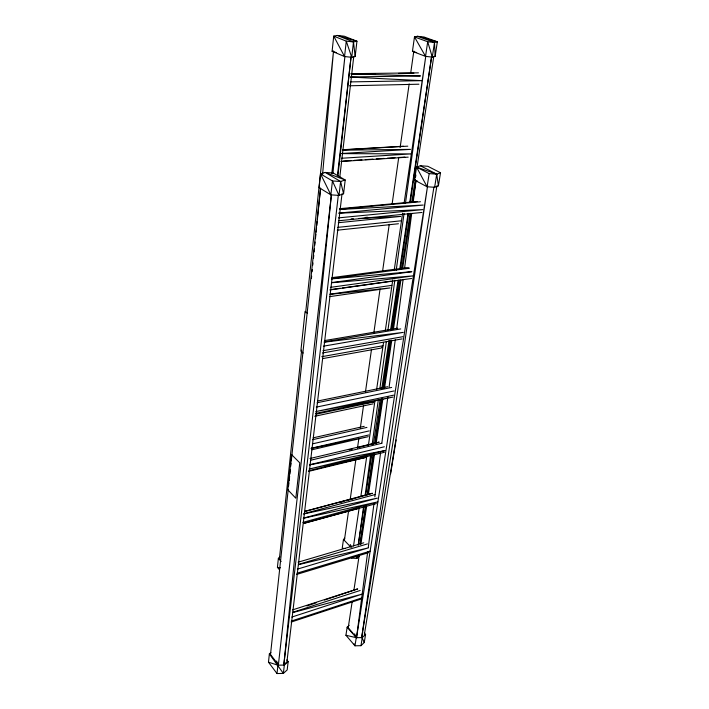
<?xml version="1.0" encoding="UTF-8"?>
<svg xmlns="http://www.w3.org/2000/svg" width="709" height="709" viewBox="0 0 709 709"><rect width="100%" height="100%" fill="white"/><g stroke="black" fill="none" stroke-linecap="round" stroke-linejoin="round"><path stroke-width="1.06" d="M322.586 174.317L333.531 50.924L305.632 312.713M311.428 278.345L311.65 276.147M312.102 271.742L312.323 269.535M312.766 265.131L312.988 262.933M313.44 258.528L313.768 255.231M314.105 251.925L314.442 248.62M314.778 245.323L315.106 242.017M315.443 238.711L315.886 234.307M316.117 232.109L316.56 227.704M316.781 225.506L317.224 221.102M317.455 218.895L320.574 188.071L291.284 460.877M331.413 194.674L283.822 664.874L286.923 661.86L342.022 193.787M332.893 173.608L344.858 56.844L331.794 173.528M279.479 569.806L277.423 567.368L278.38 558.32L279.851 556.964M332.104 51.278L333.717 36.115L337.218 35.45L344.282 36.221L356.937 41.237L355.165 56.516L351.726 57.305L344.556 56.543L332.104 51.278L336.234 52.546M279.373 559.109L301.653 350.113M286.835 659.884L288.164 661.612L287.18 669.925L283.37 673.399L277.006 673.55L268.481 662.188L269.367 653.884L270.909 652.546M288.217 489.485L270.501 654.487L278.38 664.865L331.395 194.674M288.572 486.179L288.918 482.882M289.157 480.684L289.627 476.28M289.866 474.082L290.336 469.677M290.69 466.38L291.044 463.083M337.909 175.885L351.044 57.021L351.726 57.305L353.49 41.937L356.937 41.237L337.218 35.45L353.49 41.937L355.165 56.516M277.006 673.55L277.946 665.202L276.599 661.01M337.449 175.69L351.044 57.021M339.726 177.675L353.72 56.826M269.367 653.884L283.37 673.399L284.336 665.06L283.866 664.448L338.353 194.993L338.991 195.383L340.612 181.495L345.203 179.98L343.573 193.787L338.991 195.383L330.873 194.86L319.077 187.646L320.548 173.909L325.201 172.455L333.203 173.005L345.203 179.98L325.201 172.455L340.612 181.495L343.573 193.787M354.482 634.998L356.565 637.409L367.705 551.744M368.281 547.348L373.989 503.425M374.848 496.832L380.565 452.909M381.85 443.019L387.841 396.898M389.126 387.017L395.267 339.788M396.694 328.808L403.129 279.39M404.555 268.41L411.69 213.498M413.117 202.517L415.979 180.556L412.638 202.419M363.522 506.864L358.231 545.194L364.036 506.873M365.038 495.91L370.789 454.283M372.145 444.428L378.349 399.522M379.864 388.567L386.37 341.472M387.885 330.518L394.842 280.144M396.207 270.28L404.068 213.329M405.433 203.474L425.701 56.702L404.068 203.368M344.751 538.175L343.466 539.443L342.225 548.252L345.425 548.562M412.443 51.367L414.481 36.921L417.397 36.292L424.062 37.019L437.347 41.804L435.14 56.348L432.295 57.101L425.542 56.374L412.443 51.367L416.617 52.572M344.414 540.205L348.615 510.595M350.175 499.623L355.936 459.042M357.487 448.07L358.896 438.206M360.296 428.333L363.557 405.3M365.427 392.139L371.498 349.36M373.829 332.911L380.059 289.033M382.55 271.485L389.241 224.328M392.042 204.582L398.733 157.416M400.133 147.543L409.164 83.928M410.715 72.965L413.834 51.03M365.738 505.677L360.119 543.989L365.924 505.668M367.351 494.731L373.129 455.32M374.893 443.276L381.477 398.387M382.922 388.541L389.985 340.364M391.598 329.419L398.821 280.161M400.425 269.207L408.614 213.374M410.227 202.428L431.666 56.277M353.534 545.948L359.188 507.644M360.801 496.699L366.775 456.206M368.388 445.261L375.008 400.381M376.621 389.436L383.56 342.376M385.341 330.332L392.768 279.984M394.213 270.138L402.615 213.223M365.844 494.829L371.924 454.309M373.404 444.454L380.139 399.557M381.788 388.612L389.011 340.435M390.491 330.58L398.05 280.206M399.699 269.26L408.083 213.409M409.722 202.464L431.586 56.826L432.295 57.101L434.493 42.478L437.347 41.804L417.397 36.292L434.493 42.478L435.14 56.348M357.327 555.457L356.884 558.417L351.575 558.151M414.561 180.095L416.529 167.085L420.375 165.755L427.802 166.287L440.519 172.757L438.392 185.829L434.626 187.282L427.102 186.777L414.561 180.095L417.574 181.176M361.705 637.435L427.633 185.572L356.565 637.409M364.169 632.818L365.578 634.422L364.266 642.496L360.97 645.686L354.979 645.802L345.93 635.264L347.153 627.199L349.156 625.347M392.423 327.478L392.759 325.289M393.087 323.091L393.584 319.812M393.912 317.623L394.239 315.425M394.576 313.236L394.904 311.047M395.232 308.858L395.569 306.669M367.581 494.714L373.528 455.293M375.353 443.249L382.133 398.352M383.622 388.497L390.898 340.311M392.547 329.357L399.991 280.082M401.648 269.136L410.077 213.285M411.734 202.331L415.208 179.342M415.536 177.153L415.873 174.955M417.025 167.289L433.731 56.693M352.187 601.533L348.216 627.775L353.091 633.394M353.844 590.597L359.312 554.518M360.801 544.672L366.597 506.403M368.423 494.377L374.547 453.92M376.204 442.983L382.833 399.238M384.491 388.31L391.776 340.196M393.433 329.26L400.886 280.055M402.703 268.029L410.99 213.356M354.606 633.811L356.255 637.692L354.979 645.802L354.163 643.852M416.529 167.085L429.167 173.616L427.102 186.777L416.529 167.085L436.735 174.148L440.519 172.757M433.899 187.167L361.767 637.028L364.266 642.496M360.97 645.686L362.264 637.586L365.578 634.422M434.626 187.282L436.735 174.148L420.375 165.755M364.373 634.661L436.912 185.882M390.641 473.745L396.118 439.899M382.381 346.524L381.282 348.057L322.498 358.639M359.419 555.776L356.884 558.417L355.998 556.388M288.164 661.612L284.336 665.06L277.946 665.202L268.481 662.188M306.891 605.947L316.214 602.818M324.509 600.036L357.69 588.913L292.657 609.864M291.107 622.077L361.439 598.937M291.319 621.075L361.785 597.926M291.798 617.069L362.308 594.071L292.977 612.523M292.897 612.248L360.172 590.473M296.903 573.226L370.142 551.132M296.672 574.432L368.689 552.648M297.372 569.141L368.556 547.818L298.533 564.665M298.454 564.391L367.395 543.918M298.143 562.193L363.761 542.802M340.639 502.318L343.812 501.405M345.93 500.802L372.376 493.269L305.047 511.251M302.867 522.365L377.888 501.866L303.372 518.27M303.443 523.402L357.735 508.53M303.612 523.508L376.373 503.576M303.328 518.173L377.339 498.126L303.301 514.043M304.914 511.446L353.853 498.374M304.285 513.546L375.052 494.563M349.262 449.834L352.462 449.01M357.815 447.636L379.2 442.124L309.993 458.51M308.406 471.423L365.215 457.544L324.687 466.416M384.916 450.64L309.106 469.074L384.402 452.289L308.752 470.749M309.567 464.776L384.358 446.776M310.48 460.265L381.983 443.231M311.889 449.772L368.281 436.673L311.216 448.398M311.171 448.292L368.742 434.98M312.704 443.816L369.247 430.886M313.174 437.834L364.213 426.331M312.572 439.704L366.925 427.394M314.778 416.272L373.094 403.855M315.434 413.471L393.043 397.067L315.859 411.548L393.628 395.17M316.223 414.171L373.59 402.012M316.303 407.117L394.133 390.943M317.667 401.028L387.69 386.724M317.162 402.739L391.66 387.442M309.576 464.882L384.907 450.587M321.762 356.689L382.931 345.753M322.48 352.967L402.154 338.893M322.958 350.707L402.818 336.704M323.393 346.187L403.306 332.379L324.252 342.208M324.66 340.577L397.722 328.187M324.155 341.968L400.736 328.923M353.906 404.83L373.581 401.941M329.57 296.646L390.11 287.925L330.11 294.359M330.075 294.164L391.829 285.355M330.385 287.358L413.444 275.836L331.927 282.723M331.599 289.494L340.276 288.279M342.438 287.978L391.235 281.145M329.836 289.937L411.619 278.477M331.901 282.554L411.743 271.707M331.511 278.664L409.075 268.303M331.821 277.653L407.01 267.656L409.111 267.993M337.271 230.195L398.449 223.752M337.839 227.359L401.356 220.783M338.273 222.715L400.736 216.413L358.86 218.469M365.286 217.468L367.466 217.255M338.973 220.729L421.961 212.452M338.512 217.876L422.777 209.625L338.937 213.196M338.92 213.09L423.255 205.061L339.549 209.483M339.691 208.676L417.167 201.507M339.514 209.27L420.464 201.746M331.546 278.903L411.734 271.653M340.843 161.484L408.207 157.141M343.227 161.067L350.946 160.562M354.243 160.349L361.962 159.853M365.259 159.64L372.978 159.144M376.284 158.931L383.994 158.435M387.3 158.222L395.01 157.726M398.316 157.513L404.919 157.088M341.454 158.267L411.211 153.897L341.88 153.623M341.862 153.481L410.582 149.369L342.474 150.184M342.695 149.723L403.403 146.222M342.42 149.936L407.79 146.16M351.141 218.851L353.348 218.744M418.913 84.211L349.555 85.78M350.264 81.898L422.006 80.658L350.645 77.095M345.93 635.264L356.255 637.692L362.264 637.586M350.663 76.962L420.26 75.96M351.141 73.683L418.443 72.85M351.168 73.975L375.38 73.674M398.493 73.382L413.896 73.195M351.115 73.904L420.26 75.916M340.612 181.495L332.441 180.946L320.548 173.909L330.873 194.86L332.441 180.946L338.991 195.383M429.167 173.616L436.735 174.148L438.392 185.829M353.49 41.937L346.276 41.157L333.717 36.115L344.556 56.543L346.276 41.157L351.726 57.305M434.493 42.478L427.695 41.734L414.481 36.921L425.542 56.374L427.695 41.734L432.295 57.101M277.423 567.368L280.401 567.794M307.44 313.298L305.065 311.419L300.855 351.079L303.168 353.038M343.466 539.443L350.707 547.02M347.153 627.199L356.255 637.692M278.38 558.32L281.136 561.546M350.246 544.53L351.832 547.383M291.629 454.664L287.863 489.822L295.813 498.223L299.774 462.835L291.629 454.664"/></g></svg>
